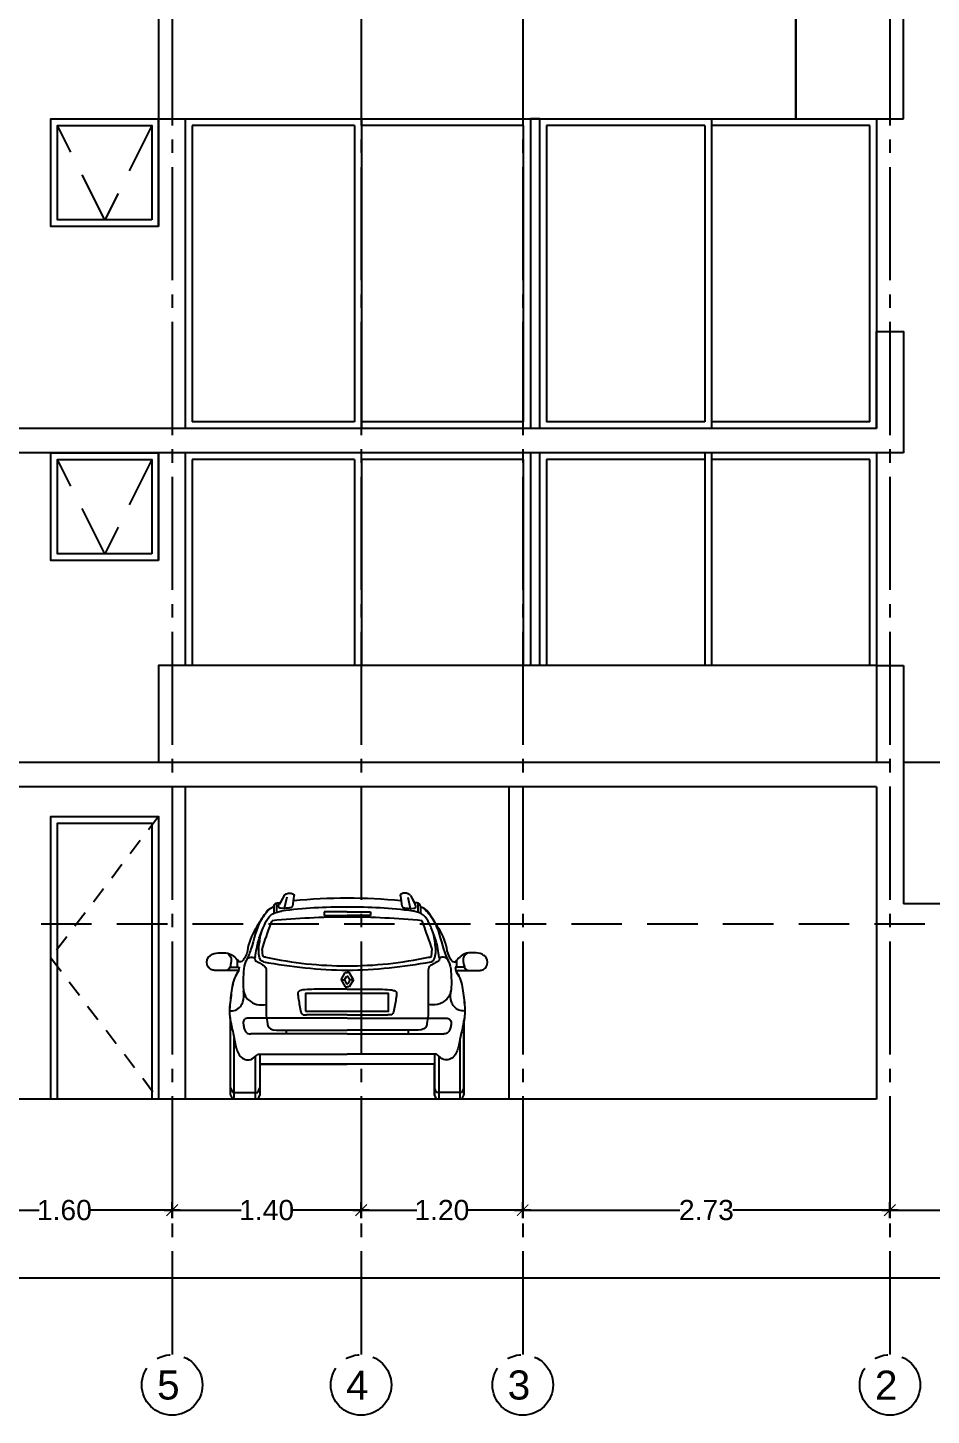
# Model space of a CAD drawing. Header units: millimetres. Extents: x 1217 to 2428, y 234 to 644.
# Drawn here: x 2012.74 to 2019.45, y 372.52 to 382.83 of the extents above; entities that cross this region are included whole.
import ezdxf

# ---------------------------------------------------------------- set-up
doc = ezdxf.new("R2010")
doc.units = ezdxf.units.MM
doc.linetypes.add('ACAD_ISO04W100', pattern=[30, 24, -3, 0, -3])
doc.linetypes.add('HIDDEN2', pattern=[0.1875, 0.125, -0.0625])
doc.layers.get('0').update_dxf_attribs({"lineweight": 5})
for name, color, linetype in [('0.1', 251, 'Continuous'), ('0.2', 2, 'Continuous'), ('0.3', 6, 'Continuous'), ('CORTES', 30, 'Continuous'), ('EJES', 8, 'Continuous')]:
    doc.layers.add(name, color=color, linetype=linetype)
doc.styles.add('INTERARQ', font='arial.ttf')
doc.styles.get("Standard").update_dxf_attribs({"font": 'arial.ttf'})
doc.dimstyles.new('ESCALA_1-50', dxfattribs={"dimtxt": 0.15, "dimasz": 0.06, "dimexe": 0.18, "dimexo": 0.0625, "dimgap": 0, "dimtad": 0, "dimtih": 1, "dimtoh": 1, "dimzin": 0, "dimdsep": 46, "dimtxsty": 'INTERARQ', "dimblk": 'DIMTICK', "dimcen": 0, "dimse1": 1, "dimse2": 1, "dimclrd": 256, "dimclre": 1, "dimclrt": 2, "dimadec": 0, "dimazin": 0, "dimtfac": 4.5, "dimtofl": 0, "dimtmove": 2, "dimatfit": 3, "dimldrblk": 'DIMTICK', "dimfxl": 1, "dimtolj": 1, "dimtzin": 0, "dimarcsym": 0})

# ---------------------------------------------------------------- blocks, each defined once
blk = doc.blocks.new('aut7')
at = {"layer": '0.1'}
for p, q in [((383849.448, 7753100.131, 0), (383849.412, 7753100.064, 0)), ((383849.448, 7753100.131, 0), (383849.419, 7753100.076, 0)), ((383849.468, 7753100.117, 0), (383849.45, 7753100.035, 0)), ((383849.522, 7753100.126, 0), (383849.511, 7753100.05, 0)), ((383849.522, 7753100.126, 0), (383849.517, 7753100.09, 0)), ((383850.313, 7753100.126, 0), (383850.323, 7753100.05, 0)), ((383850.313, 7753100.126, 0), (383850.318, 7753100.09, 0)), ((383850.367, 7753100.117, 0), (383850.384, 7753100.035, 0)), ((383850.386, 7753100.131, 0), (383850.422, 7753100.064, 0)), ((383850.386, 7753100.131, 0), (383850.416, 7753100.076, 0)), ((383849.373, 7753100.053, 0), (383849.373, 7753099.998, 0)), ((383849.393, 7753100.074, 0), (383849.393, 7753100.006, 0)), ((383849.917, 7753100.008, 0), (383849.745, 7753100.008, 0)), ((383849.745, 7753100.008, 0), (383849.745, 7753099.982, 0)), ((383849.745, 7753099.982, 0), (383849.917, 7753099.982, 0)), ((383849.917, 7753100.008, 0), (383850.089, 7753100.008, 0)), ((383850.089, 7753099.982, 0), (383849.917, 7753099.982, 0)), ((383850.089, 7753100.008, 0), (383850.089, 7753099.982, 0)), ((383850.441, 7753100.074, 0), (383850.441, 7753100.006, 0)), ((383850.461, 7753100.053, 0), (383850.461, 7753099.998, 0)), ((383849.11, 7753099.573, 0), (383848.933, 7753099.573, 0)), ((383849.11, 7753099.573, 0), (383848.933, 7753099.573, 0)), ((383849.047, 7753099.599, 0), (383849.116, 7753099.599, 0)), ((383849.103, 7753099.599, 0), (383849.102, 7753099.651, 0)), ((383849.116, 7753099.599, 0), (383849.11, 7753099.573, 0)), ((383849.316, 7753099.566, 0), (383849.316, 7753099.24, 0)), ((383850.518, 7753099.566, 0), (383850.518, 7753099.24, 0)), ((383850.718, 7753099.599, 0), (383850.724, 7753099.573, 0)), ((383850.788, 7753099.599, 0), (383850.718, 7753099.599, 0)), ((383850.724, 7753099.573, 0), (383850.902, 7753099.573, 0)), ((383850.724, 7753099.573, 0), (383850.902, 7753099.573, 0)), ((383850.731, 7753099.599, 0), (383850.732, 7753099.651, 0)), ((383849.872, 7753099.504, 0), (383849.901, 7753099.558, 0)), ((383849.872, 7753099.504, 0), (383849.901, 7753099.452, 0)), ((383849.872, 7753099.504, 0), (383849.898, 7753099.504, 0)), ((383849.898, 7753099.504, 0), (383849.911, 7753099.53, 0)), ((383849.898, 7753099.504, 0), (383849.912, 7753099.475, 0)), ((383849.901, 7753099.558, 0), (383849.917, 7753099.558, 0)), ((383849.911, 7753099.53, 0), (383849.917, 7753099.53, 0)), ((383849.912, 7753099.475, 0), (383849.917, 7753099.475, 0)), ((383849.933, 7753099.558, 0), (383849.917, 7753099.558, 0)), ((383849.924, 7753099.53, 0), (383849.917, 7753099.53, 0)), ((383849.922, 7753099.475, 0), (383849.917, 7753099.475, 0)), ((383849.936, 7753099.504, 0), (383849.922, 7753099.475, 0)), ((383849.936, 7753099.504, 0), (383849.924, 7753099.53, 0)), ((383849.963, 7753099.504, 0), (383849.933, 7753099.558, 0)), ((383849.963, 7753099.504, 0), (383849.933, 7753099.452, 0)), ((383849.963, 7753099.504, 0), (383849.936, 7753099.504, 0)), ((383849.917, 7753099.434, 0), (383849.672, 7753099.434, 0)), ((383849.901, 7753099.452, 0), (383849.917, 7753099.452, 0)), ((383849.933, 7753099.452, 0), (383849.917, 7753099.452, 0)), ((383849.917, 7753099.434, 0), (383850.162, 7753099.434, 0)), ((383849.05, 7753098.652, 0), (383849.05, 7753099.201, 0)), ((383849.917, 7753099.219, 0), (383849.174, 7753099.219, 0)), ((383849.917, 7753099.245, 0), (383849.616, 7753099.245, 0)), ((383849.917, 7753099.245, 0), (383850.218, 7753099.245, 0)), ((383849.917, 7753099.219, 0), (383850.66, 7753099.219, 0)), ((383850.784, 7753098.652, 0), (383850.784, 7753099.201, 0)), ((383849.078, 7753098.618, 0), (383849.078, 7753099.068, 0)), ((383849.917, 7753099.103, 0), (383849.201, 7753099.103, 0)), ((383849.417, 7753099.13, 0), (383849.917, 7753099.13, 0)), ((383849.464, 7753099.129, 0), (383849.464, 7753099.103, 0)), ((383850.418, 7753099.13, 0), (383849.917, 7753099.13, 0)), ((383849.917, 7753099.103, 0), (383850.634, 7753099.103, 0)), ((383850.37, 7753099.129, 0), (383850.37, 7753099.103, 0)), ((383850.756, 7753098.618, 0), (383850.756, 7753099.068, 0)), ((383849.254, 7753098.951, 0), (383849.917, 7753098.951, 0)), ((383849.268, 7753098.951, 0), (383849.268, 7753098.652, 0)), ((383850.58, 7753098.951, 0), (383849.917, 7753098.951, 0)), ((383850.566, 7753098.951, 0), (383850.566, 7753098.652, 0)), ((383849.236, 7753098.618, 0), (383849.236, 7753098.936, 0)), ((383849.268, 7753098.877, 0), (383849.917, 7753098.877, 0)), ((383850.566, 7753098.877, 0), (383849.917, 7753098.877, 0)), ((383850.599, 7753098.618, 0), (383850.599, 7753098.936, 0)), ((383849.05, 7753098.702, 0), (383849.067, 7753098.668, 0)), ((383849.067, 7753098.668, 0), (383849.253, 7753098.668, 0)), ((383849.253, 7753098.668, 0), (383849.268, 7753098.702, 0)), ((383850.581, 7753098.668, 0), (383850.566, 7753098.702, 0)), ((383850.767, 7753098.668, 0), (383850.581, 7753098.668, 0)), ((383850.784, 7753098.702, 0), (383850.767, 7753098.668, 0))]:
    blk.add_line(p, q, dxfattribs=at)
at = {"layer": '0.1', "elevation": 0}
blk.add_lwpolyline([(383850.318, 7753100.09, 0.025593), (383849.917, 7753100.11, 0.025593), (383849.517, 7753100.09)], format="xyb", dxfattribs=at)
blk.add_lwpolyline([(383849.608, 7753099.272), (383850.223, 7753099.272), (383850.223, 7753099.403), (383849.608, 7753099.403)], close=True, dxfattribs=at)
blk.add_lwpolyline([(383850.784, 7753099.201), (383850.784, 7753098.652), (383850.767, 7753098.618), (383850.581, 7753098.618), (383850.566, 7753098.652), (383850.566, 7753098.877), (383849.917, 7753098.877), (383849.268, 7753098.877), (383849.268, 7753098.652), (383849.253, 7753098.618), (383849.067, 7753098.618), (383849.05, 7753098.652), (383849.05, 7753099.201)], dxfattribs=at)
at = {"layer": '0.1'}
for centre, radius, start, end in [((383849.913, 7753096.19, 0), 3.92, 89.9315, 95.793), ((383849.922, 7753096.19, 0), 3.92, 84.207, 90.0685), ((383849.906, 7753096.217, 0), 3.828, 89.8385, 97.1418), ((383849.928, 7753096.217, 0), 3.828, 82.8582, 90.1615), ((383849.913, 7753094.328, 0), 5.642, 89.9622, 95.6249), ((383849.921, 7753094.328, 0), 5.642, 84.3751, 90.0378), ((383849.917, 7753102.485, 0), 2.877, 257.8843, 270), ((383849.917, 7753102.485, 0), 2.877, 270, 282.1157), ((383849.997, 7753103.478, 0), 3.904, 259.6344, 268.8274), ((383849.837, 7753103.478, 0), 3.904, 271.1726, 280.3656)]:
    blk.add_arc(centre, radius, start, end, dxfattribs=at)
for points in [[(383849.448, 7753100.131, 0), (383849.457, 7753100.139, 0), (383849.467, 7753100.144, 0), (383849.512, 7753100.144, 0), (383849.522, 7753100.137, 0), (383849.522, 7753100.126, 0)], [(383849.448, 7753100.131, 0), (383849.457, 7753100.139, 0), (383849.467, 7753100.144, 0), (383849.512, 7753100.144, 0), (383849.522, 7753100.137, 0), (383849.522, 7753100.126, 0)], [(383850.386, 7753100.131, 0), (383850.377, 7753100.139, 0), (383850.367, 7753100.144, 0), (383850.322, 7753100.144, 0), (383850.312, 7753100.137, 0), (383850.313, 7753100.126, 0)], [(383850.386, 7753100.131, 0), (383850.377, 7753100.139, 0), (383850.367, 7753100.144, 0), (383850.322, 7753100.144, 0), (383850.312, 7753100.137, 0), (383850.313, 7753100.126, 0)], [(383849.347, 7753100.036, 0), (383849.278, 7753099.95, 0), (383849.202, 7753099.731, 0), (383849.17, 7753099.652, 0), (383849.157, 7753099.623, 0), (383849.146, 7753099.546, 0), (383849.145, 7753099.448, 0), (383849.156, 7753099.392, 0), (383849.187, 7753099.353, 0), (383849.246, 7753099.321, 0), (383849.321, 7753099.32, 0)], [(383849.261, 7753099.923, 0), (383849.308, 7753099.995, 0), (383849.35, 7753100.037, 0), (383849.368, 7753100.046, 0), (383849.382, 7753100.068, 0), (383849.419, 7753100.076, 0)], [(383849.261, 7753099.923, 0), (383849.308, 7753099.995, 0), (383849.35, 7753100.037, 0), (383849.368, 7753100.046, 0), (383849.382, 7753100.068, 0), (383849.419, 7753100.076, 0)], [(383849.511, 7753100.05, 0), (383849.503, 7753100.042, 0), (383849.479, 7753100.037, 0), (383849.422, 7753100.036, 0), (383849.411, 7753100.04, 0), (383849.408, 7753100.053, 0), (383849.412, 7753100.064, 0)], [(383850.323, 7753100.05, 0), (383850.331, 7753100.042, 0), (383850.355, 7753100.037, 0), (383850.413, 7753100.036, 0), (383850.423, 7753100.04, 0), (383850.426, 7753100.053, 0), (383850.422, 7753100.064, 0)], [(383850.574, 7753099.923, 0), (383850.527, 7753099.995, 0), (383850.484, 7753100.037, 0), (383850.466, 7753100.046, 0), (383850.453, 7753100.068, 0), (383850.416, 7753100.076, 0)], [(383850.574, 7753099.923, 0), (383850.527, 7753099.995, 0), (383850.484, 7753100.037, 0), (383850.466, 7753100.046, 0), (383850.453, 7753100.068, 0), (383850.416, 7753100.076, 0)], [(383850.488, 7753100.036, 0), (383850.556, 7753099.95, 0), (383850.633, 7753099.731, 0), (383850.664, 7753099.652, 0), (383850.677, 7753099.623, 0), (383850.689, 7753099.546, 0), (383850.69, 7753099.448, 0), (383850.678, 7753099.392, 0), (383850.648, 7753099.353, 0), (383850.588, 7753099.321, 0), (383850.514, 7753099.32, 0)], [(383849.261, 7753099.923, 0), (383849.185, 7753099.763, 0), (383849.163, 7753099.68, 0), (383849.148, 7753099.656, 0), (383849.134, 7753099.64, 0), (383849.114, 7753099.638, 0)], [(383849.261, 7753099.923, 0), (383849.185, 7753099.763, 0), (383849.163, 7753099.68, 0), (383849.148, 7753099.656, 0), (383849.134, 7753099.64, 0), (383849.114, 7753099.638, 0)], [(383849.313, 7753099.672, 0), (383849.295, 7753099.676, 0), (383849.289, 7753099.705, 0), (383849.287, 7753099.726, 0), (383849.293, 7753099.755, 0), (383849.36, 7753099.943, 0)], [(383850.521, 7753099.672, 0), (383850.539, 7753099.676, 0), (383850.545, 7753099.705, 0), (383850.548, 7753099.726, 0), (383850.541, 7753099.755, 0), (383850.474, 7753099.943, 0)], [(383850.574, 7753099.923, 0), (383850.649, 7753099.763, 0), (383850.671, 7753099.68, 0), (383850.686, 7753099.656, 0), (383850.701, 7753099.64, 0), (383850.721, 7753099.638, 0)], [(383850.574, 7753099.923, 0), (383850.649, 7753099.763, 0), (383850.671, 7753099.68, 0), (383850.686, 7753099.656, 0), (383850.701, 7753099.64, 0), (383850.721, 7753099.638, 0)], [(383849.233, 7753099.67, 0), (383849.245, 7753099.737, 0), (383849.258, 7753099.792, 0), (383849.287, 7753099.873, 0)], [(383850.601, 7753099.67, 0), (383850.59, 7753099.737, 0), (383850.577, 7753099.792, 0), (383850.548, 7753099.873, 0)], [(383848.933, 7753099.573, 0), (383848.906, 7753099.582, 0), (383848.885, 7753099.6, 0), (383848.884, 7753099.669, 0), (383848.902, 7753099.686, 0), (383848.93, 7753099.699, 0), (383848.988, 7753099.705, 0), (383849.044, 7753099.698, 0), (383849.082, 7753099.673, 0), (383849.114, 7753099.638, 0)], [(383848.933, 7753099.573, 0), (383848.906, 7753099.582, 0), (383848.885, 7753099.6, 0), (383848.884, 7753099.669, 0), (383848.902, 7753099.686, 0), (383848.93, 7753099.699, 0), (383848.988, 7753099.705, 0), (383849.044, 7753099.698, 0), (383849.082, 7753099.673, 0), (383849.114, 7753099.638, 0)], [(383849.028, 7753099.703, 0), (383849.055, 7753099.665, 0), (383849.051, 7753099.615, 0), (383849.042, 7753099.589, 0), (383849.022, 7753099.573, 0)], [(383849.164, 7753099.642, 0), (383849.185, 7753099.667, 0), (383849.22, 7753099.671, 0), (383849.233, 7753099.67, 0)], [(383849.233, 7753099.67, 0), (383849.233, 7753099.651, 0), (383849.256, 7753099.635, 0), (383849.289, 7753099.616, 0), (383849.306, 7753099.603, 0), (383849.315, 7753099.585, 0), (383849.316, 7753099.566, 0)], [(383850.601, 7753099.67, 0), (383850.601, 7753099.651, 0), (383850.579, 7753099.635, 0), (383850.546, 7753099.616, 0), (383850.528, 7753099.603, 0), (383850.52, 7753099.585, 0), (383850.518, 7753099.566, 0)], [(383850.67, 7753099.642, 0), (383850.65, 7753099.667, 0), (383850.614, 7753099.671, 0), (383850.601, 7753099.67, 0)], [(383850.902, 7753099.573, 0), (383850.928, 7753099.582, 0), (383850.949, 7753099.6, 0), (383850.95, 7753099.669, 0), (383850.932, 7753099.686, 0), (383850.904, 7753099.699, 0), (383850.846, 7753099.705, 0), (383850.79, 7753099.698, 0), (383850.753, 7753099.673, 0), (383850.721, 7753099.638, 0)], [(383850.902, 7753099.573, 0), (383850.928, 7753099.582, 0), (383850.949, 7753099.6, 0), (383850.95, 7753099.669, 0), (383850.932, 7753099.686, 0), (383850.904, 7753099.699, 0), (383850.846, 7753099.705, 0), (383850.79, 7753099.698, 0), (383850.753, 7753099.673, 0), (383850.721, 7753099.638, 0)], [(383850.807, 7753099.703, 0), (383850.779, 7753099.665, 0), (383850.784, 7753099.615, 0), (383850.792, 7753099.589, 0), (383850.813, 7753099.573, 0)], [(383849.114, 7753099.573, 0), (383849.081, 7753099.516, 0), (383849.054, 7753099.389, 0), (383849.044, 7753099.248, 0), (383849.064, 7753099.135, 0), (383849.086, 7753099.031, 0), (383849.116, 7753098.947, 0), (383849.15, 7753098.917, 0), (383849.19, 7753098.91, 0), (383849.231, 7753098.932, 0), (383849.254, 7753098.951, 0)], [(383850.721, 7753099.573, 0), (383850.753, 7753099.516, 0), (383850.78, 7753099.389, 0), (383850.79, 7753099.248, 0), (383850.77, 7753099.135, 0), (383850.748, 7753099.031, 0), (383850.718, 7753098.947, 0), (383850.684, 7753098.917, 0), (383850.644, 7753098.91, 0), (383850.604, 7753098.932, 0), (383850.58, 7753098.951, 0)], [(383849.043, 7753099.272, 0), (383849.089, 7753099.28, 0), (383849.124, 7753099.307, 0), (383849.143, 7753099.34, 0), (383849.148, 7753099.42, 0)], [(383849.672, 7753099.434, 0), (383849.602, 7753099.431, 0), (383849.572, 7753099.426, 0), (383849.555, 7753099.416, 0), (383849.552, 7753099.385, 0), (383849.568, 7753099.289, 0), (383849.584, 7753099.248, 0), (383849.616, 7753099.245, 0)], [(383850.162, 7753099.434, 0), (383850.233, 7753099.431, 0), (383850.262, 7753099.426, 0), (383850.28, 7753099.416, 0), (383850.283, 7753099.385, 0), (383850.266, 7753099.289, 0), (383850.25, 7753099.248, 0), (383850.218, 7753099.245, 0)], [(383850.791, 7753099.272, 0), (383850.746, 7753099.28, 0), (383850.711, 7753099.307, 0), (383850.691, 7753099.34, 0), (383850.686, 7753099.42, 0)], [(383849.316, 7753099.24, 0), (383849.325, 7753099.178, 0), (383849.334, 7753099.152, 0), (383849.417, 7753099.13, 0)], [(383850.518, 7753099.24, 0), (383850.509, 7753099.178, 0), (383850.5, 7753099.152, 0), (383850.418, 7753099.13, 0)]]:
    blk.add_spline(points, degree=3, dxfattribs=at)
for points, knots in [([(383849.295, 7753099.638, 0), (383849.28, 7753099.64, 0), (383849.262, 7753099.671, 0), (383849.258, 7753099.724, 0), (383849.265, 7753099.777, 0), (383849.275, 7753099.847, 0), (383849.302, 7753099.916, 0), (383849.343, 7753099.99, 0), (383849.397, 7753100.008, 0), (383849.425, 7753100.014, 0), (383849.431, 7753100.015, 0)], [0, 0, 0, 0, 0.042606, 0.0923859, 0.1523141, 0.2073811, 0.3022424, 0.3770388, 0.4476693, 0.463704, 0.463704, 0.463704, 0.463704]), ([(383850.54, 7753099.638, 0), (383850.555, 7753099.64, 0), (383850.572, 7753099.671, 0), (383850.577, 7753099.724, 0), (383850.57, 7753099.777, 0), (383850.559, 7753099.847, 0), (383850.532, 7753099.916, 0), (383850.491, 7753099.99, 0), (383850.438, 7753100.008, 0), (383850.409, 7753100.014, 0), (383850.404, 7753100.015, 0)], [0, 0, 0, 0, 0.042606, 0.0923859, 0.1523141, 0.2073811, 0.3022424, 0.3770388, 0.4476693, 0.463704, 0.463704, 0.463704, 0.463704]), ([(383849.11, 7753099.573, 0), (383849.1, 7753099.555, 0), (383849.067, 7753099.498, 0), (383849.055, 7753099.385, 0), (383849.039, 7753099.279, 0), (383849.047, 7753099.217, 0), (383849.05, 7753099.201, 0)], [0, 0, 0, 0, 0.0640653, 0.1944288, 0.3357799, 0.3826424, 0.3826424, 0.3826424, 0.3826424]), ([(383850.724, 7753099.573, 0), (383850.735, 7753099.555, 0), (383850.767, 7753099.498, 0), (383850.78, 7753099.385, 0), (383850.796, 7753099.279, 0), (383850.787, 7753099.217, 0), (383850.784, 7753099.201, 0)], [0, 0, 0, 0, 0.0640653, 0.1944288, 0.3357799, 0.3826424, 0.3826424, 0.3826424, 0.3826424]), ([(383849.174, 7753099.219, 0), (383849.169, 7753099.219, 0), (383849.159, 7753099.215, 0), (383849.145, 7753099.2, 0), (383849.145, 7753099.172, 0), (383849.151, 7753099.145, 0), (383849.161, 7753099.12, 0), (383849.179, 7753099.105, 0), (383849.194, 7753099.103, 0), (383849.201, 7753099.103, 0)], [0.0148251, 0.0148251, 0.0148251, 0.0148251, 0.0299472, 0.0453318, 0.0747039, 0.1069598, 0.1304417, 0.1528701, 0.1738631, 0.1738631, 0.1738631, 0.1738631]), ([(383850.66, 7753099.219, 0), (383850.665, 7753099.219, 0), (383850.675, 7753099.215, 0), (383850.689, 7753099.2, 0), (383850.689, 7753099.172, 0), (383850.684, 7753099.145, 0), (383850.673, 7753099.12, 0), (383850.655, 7753099.105, 0), (383850.641, 7753099.103, 0), (383850.634, 7753099.103, 0)], [0.0148251, 0.0148251, 0.0148251, 0.0148251, 0.0299472, 0.0453318, 0.0747039, 0.1069598, 0.1304417, 0.1528701, 0.1738631, 0.1738631, 0.1738631, 0.1738631])]:
    blk.add_open_spline(points, degree=3, knots=knots, dxfattribs=at)
blk = doc.blocks.new('DIMTICK')
at = {"color": 1}
for p, q in [((-1, 0), (1, 0)), ((0, 1), (0, -1))]:
    blk.add_line(p, q, dxfattribs=at)
at = {"color": 3, "const_width": 0.141}
blk.add_lwpolyline([(0.71, 0.71), (-0.71, -0.71)], dxfattribs=at)
blk = doc.blocks.new('*D1668')
at = {"layer": '0.1', "lineweight": -2, "ltscale": 3, "transparency": 16777216}
for p, q in [((2012.271, 374.047), (2012.823, 374.047)), ((2013.75, 374.047), (2013.198, 374.047))]:
    blk.add_line(p, q, dxfattribs=at)
at = {"layer": 'DEFPOINTS', "color": 0, "ltscale": 3, "transparency": 16777216}
for p in [(2012.211, 374.536, 0), (2013.81, 374.623, 0), (2013.81, 374.047)]:
    blk.add_point(p, dxfattribs=at)
at = {"layer": '0.1', "lineweight": -2, "ltscale": 3, "transparency": 16777216, "xscale": 0.06, "yscale": 0.06, "zscale": 0.06, "rotation": 180}
blk.add_blockref('DIMTICK', (2012.211, 374.047), dxfattribs=at)
at = {"layer": '0.1', "lineweight": -2, "ltscale": 3, "transparency": 16777216, "xscale": 0.06, "yscale": 0.06, "zscale": 0.06}
blk.add_blockref('DIMTICK', (2013.81, 374.047), dxfattribs=at)
at = {"layer": '0.1', "color": 2, "ltscale": 3, "transparency": 16777216, "insert": (2013.01, 374.047), "char_height": 0.15, "attachment_point": 5, "style": 'INTERARQ'}
blk.add_mtext('\\A1;1.60', dxfattribs=at)
blk = doc.blocks.new('*D1669')
at = {"layer": '0.1', "lineweight": -2, "ltscale": 3, "transparency": 16777216}
for p, q in [((2013.87, 374.047), (2014.324, 374.047)), ((2015.153, 374.047), (2014.699, 374.047))]:
    blk.add_line(p, q, dxfattribs=at)
at = {"layer": 'DEFPOINTS', "color": 0, "ltscale": 3, "transparency": 16777216}
for p in [(2013.81, 374.728, 0), (2015.213, 374.711, 0), (2015.213, 374.047)]:
    blk.add_point(p, dxfattribs=at)
at = {"layer": '0.1', "lineweight": -2, "ltscale": 3, "transparency": 16777216, "xscale": 0.06, "yscale": 0.06, "zscale": 0.06, "rotation": 180}
blk.add_blockref('DIMTICK', (2013.81, 374.047), dxfattribs=at)
at = {"layer": '0.1', "lineweight": -2, "ltscale": 3, "transparency": 16777216, "xscale": 0.06, "yscale": 0.06, "zscale": 0.06}
blk.add_blockref('DIMTICK', (2015.213, 374.047), dxfattribs=at)
at = {"layer": '0.1', "color": 2, "ltscale": 3, "transparency": 16777216, "insert": (2014.512, 374.047), "char_height": 0.15, "attachment_point": 5, "style": 'INTERARQ'}
blk.add_mtext('\\A1;1.40', dxfattribs=at)
blk = doc.blocks.new('*D1670')
at = {"layer": '0.1', "lineweight": -2, "ltscale": 3, "transparency": 16777216}
for p, q in [((2015.273, 374.047), (2015.626, 374.047)), ((2016.353, 374.047), (2016.001, 374.047))]:
    blk.add_line(p, q, dxfattribs=at)
at = {"layer": 'DEFPOINTS', "color": 0, "ltscale": 3, "transparency": 16777216}
for p in [(2015.213, 374.711, 0), (2016.413, 374.668, 0), (2016.413, 374.047)]:
    blk.add_point(p, dxfattribs=at)
at = {"layer": '0.1', "lineweight": -2, "ltscale": 3, "transparency": 16777216, "xscale": 0.06, "yscale": 0.06, "zscale": 0.06, "rotation": 180}
blk.add_blockref('DIMTICK', (2015.213, 374.047), dxfattribs=at)
at = {"layer": '0.1', "lineweight": -2, "ltscale": 3, "transparency": 16777216, "xscale": 0.06, "yscale": 0.06, "zscale": 0.06}
blk.add_blockref('DIMTICK', (2016.413, 374.047), dxfattribs=at)
at = {"layer": '0.1', "color": 2, "ltscale": 3, "transparency": 16777216, "insert": (2015.813, 374.047), "char_height": 0.15, "attachment_point": 5, "style": 'INTERARQ'}
blk.add_mtext('\\A1;1.20', dxfattribs=at)
blk = doc.blocks.new('*D1671')
at = {"layer": '0.1', "lineweight": -2, "ltscale": 3, "transparency": 16777216}
for p, q in [((2016.473, 374.047), (2017.581, 374.047)), ((2019.08, 374.047), (2017.973, 374.047))]:
    blk.add_line(p, q, dxfattribs=at)
at = {"layer": 'DEFPOINTS', "color": 0, "ltscale": 3, "transparency": 16777216}
for p in [(2016.413, 374.668, 0), (2019.14, 374.644, 0), (2019.14, 374.047)]:
    blk.add_point(p, dxfattribs=at)
at = {"layer": '0.1', "lineweight": -2, "ltscale": 3, "transparency": 16777216, "xscale": 0.06, "yscale": 0.06, "zscale": 0.06, "rotation": 180}
blk.add_blockref('DIMTICK', (2016.413, 374.047), dxfattribs=at)
at = {"layer": '0.1', "lineweight": -2, "ltscale": 3, "transparency": 16777216, "xscale": 0.06, "yscale": 0.06, "zscale": 0.06}
blk.add_blockref('DIMTICK', (2019.14, 374.047), dxfattribs=at)
at = {"layer": '0.1', "color": 2, "ltscale": 3, "transparency": 16777216, "insert": (2017.777, 374.047), "char_height": 0.15, "attachment_point": 5, "style": 'INTERARQ'}
blk.add_mtext('\\A1;2.73', dxfattribs=at)
blk = doc.blocks.new('*D1672')
at = {"layer": '0.1', "lineweight": -2, "ltscale": 3, "transparency": 16777216}
for p, q in [((2019.2, 374.047), (2020.163, 374.047)), ((2021.49, 374.047), (2020.527, 374.047))]:
    blk.add_line(p, q, dxfattribs=at)
at = {"layer": 'DEFPOINTS', "color": 0, "ltscale": 3, "transparency": 16777216}
for p in [(2021.55, 375.356, 0), (2019.14, 374.644, 0), (2021.55, 374.047)]:
    blk.add_point(p, dxfattribs=at)
at = {"layer": '0.1', "lineweight": -2, "ltscale": 3, "transparency": 16777216, "xscale": 0.06, "yscale": 0.06, "zscale": 0.06, "rotation": 180}
blk.add_blockref('DIMTICK', (2019.14, 374.047), dxfattribs=at)
at = {"layer": '0.1', "lineweight": -2, "ltscale": 3, "transparency": 16777216, "xscale": 0.06, "yscale": 0.06, "zscale": 0.06}
blk.add_blockref('DIMTICK', (2021.55, 374.047), dxfattribs=at)
at = {"layer": '0.1', "color": 2, "ltscale": 3, "transparency": 16777216, "insert": (2020.345, 374.047), "char_height": 0.15, "attachment_point": 5, "style": 'INTERARQ'}
blk.add_mtext('\\A1;2.41', dxfattribs=at)
blk = doc.blocks.new('*D1592')
at = {"layer": '0.1', "lineweight": -2, "ltscale": 3, "transparency": 16777216}
for p, q in [((1983.394, 373.542), (2002.24, 373.542)), ((2021.59, 373.542), (2002.744, 373.542))]:
    blk.add_line(p, q, dxfattribs=at)
at = {"layer": 'DEFPOINTS', "color": 0, "ltscale": 3, "transparency": 16777216}
for p in [(2021.65, 376.287, 0), (1983.334, 376.171, 0), (1983.334, 373.542)]:
    blk.add_point(p, dxfattribs=at)
at = {"layer": '0.1', "lineweight": -2, "ltscale": 3, "transparency": 16777216, "xscale": 0.06, "yscale": 0.06, "zscale": 0.06, "rotation": 180}
blk.add_blockref('DIMTICK', (1983.334, 373.542), dxfattribs=at)
at = {"layer": '0.1', "lineweight": -2, "ltscale": 3, "transparency": 16777216, "xscale": 0.06, "yscale": 0.06, "zscale": 0.06}
blk.add_blockref('DIMTICK', (2021.65, 373.542), dxfattribs=at)
at = {"layer": '0.1', "color": 2, "ltscale": 3, "transparency": 16777216, "insert": (2002.492, 373.542), "char_height": 0.15, "attachment_point": 5, "style": 'INTERARQ'}
blk.add_mtext('\\A1;38.32', dxfattribs=at)

msp = doc.modelspace()

# ---------------------------------------------------------------- linework, layer by layer
at = {"layer": '0.1', "ltscale": 3}
for p, q in [((2015.16511, 382.10099, 0), (2013.96011, 382.10099, 0)), ((2013.96011, 382.10099, 0), (2013.96011, 379.90099, 0)), ((2016.42011, 382.10099, 0), (2015.21511, 382.10099, 0)), ((2016.42011, 379.90099, 0), (2016.42011, 382.10099, 0)), ((2017.76507, 382.10099, 0), (2016.59011, 382.10099, 0)), ((2016.59011, 382.10099, 0), (2016.59011, 379.90099, 0)), ((2018.99003, 382.10099, 0), (2017.81507, 382.10099, 0)), ((2018.99003, 379.90099, 0), (2018.99003, 382.10099, 0)), ((2015.16511, 379.90099, 0), (2013.96011, 379.90099, 0)), ((2016.42011, 379.90099, 0), (2015.21511, 379.90099, 0)), ((2017.76507, 379.90099, 0), (2016.59011, 379.90099, 0)), ((2018.99003, 379.90099, 0), (2017.81507, 379.90099, 0)), ((2015.16511, 379.62099, 0), (2013.96011, 379.62099, 0)), ((2016.42011, 379.62099, 0), (2015.21511, 379.62099, 0)), ((2017.76507, 379.62099, 0), (2016.59011, 379.62099, 0)), ((2018.99003, 379.62099, 0), (2017.81507, 379.62099, 0))]:
    msp.add_line(p, q, dxfattribs=at)
at = {"layer": '0.1', "linetype": 'HIDDEN2', "ltscale": 3, "elevation": 0}
for points in [[(2013.66011, 382.10099), (2013.31018, 381.40099), (2012.96026, 382.10099)], [(2013.66011, 379.62099), (2013.31018, 378.92099), (2012.96026, 379.62099)], [(2023.63584, 377.37099), (2013.71011, 377.37099)]]:
    msp.add_lwpolyline(points, dxfattribs=at)
at = {"layer": '0.1', "ltscale": 3, "elevation": 0}
for points in [[(2015.16511, 382.10099), (2015.16511, 379.90099)], [(2015.21511, 382.15099), (2015.21511, 379.85099)], [(2017.76507, 382.10099), (2017.76507, 379.90099)], [(2017.81507, 382.15099), (2017.81507, 379.85099)], [(2013.96011, 379.62099), (2013.96011, 378.09099)], [(2015.16511, 379.62099), (2015.16511, 378.09099)], [(2015.21511, 379.62099), (2015.21511, 378.09099)], [(2016.42011, 378.09099), (2016.42011, 379.62099)], [(2016.59011, 379.62099), (2016.59011, 378.09099)], [(2017.76507, 379.67099), (2017.76507, 378.09099)], [(2017.81507, 379.67099), (2017.81507, 378.09099)], [(2018.99003, 378.09099), (2018.99003, 379.62099)], [(2020.24008, 377.37099), (2019.24003, 377.37099)]]:
    msp.add_lwpolyline(points, dxfattribs=at)
at = {"layer": '0.1', "linetype": 'HIDDEN2', "elevation": 0}
msp.add_lwpolyline([(2013.7101, 376.97099), (2012.91024, 375.92099), (2013.7101, 374.87099)], dxfattribs=at)
at = {"layer": '0.2', "ltscale": 3, "elevation": 0}
for points in [[(2019.24003, 382.15099), (2019.24003, 383.05099), (2018.44007, 383.05099), (2018.44007, 382.15099), (2019.24003, 382.15099)], [(2013.71011, 381.35099), (2012.91026, 381.35099), (2012.91026, 382.15099), (2013.71011, 382.15099), (2013.71011, 381.35099)], [(2013.71011, 381.35099), (2013.71011, 382.15099)], [(2013.91011, 379.85099), (2013.91011, 382.15099), (2019.04003, 382.15099), (2019.04003, 379.85099)], [(2016.54011, 379.85099), (2016.54011, 382.15099), (2016.47011, 382.15099), (2016.47011, 379.85099)], [(2013.71011, 378.87099), (2012.91026, 378.87099), (2012.91026, 379.67099), (2013.71011, 379.67099), (2013.71011, 378.87099)], [(2013.71011, 378.87099), (2013.71011, 379.67099)], [(2013.91011, 378.09099), (2013.91011, 379.67099)], [(2016.47011, 379.67099), (2016.47011, 378.09099)], [(2016.54011, 378.09099), (2016.54011, 379.67099)], [(2019.04003, 379.67099), (2019.04003, 378.09099)], [(2013.91009, 374.87099), (2013.91009, 377.19099)], [(2016.3134, 374.87099), (2016.3134, 377.19099)], [(2012.91024, 374.87099), (2012.91024, 376.97099), (2013.7101, 376.97099), (2013.7101, 374.87099)], [(2012.96024, 374.87099), (2012.96024, 376.92099), (2013.6601, 376.92099), (2013.6601, 374.87099)]]:
    msp.add_lwpolyline(points, dxfattribs=at)
for points in [[(2013.66011, 381.40099), (2012.96026, 381.40099), (2012.96026, 382.10099), (2013.66011, 382.10099)], [(2013.66011, 378.92099), (2012.96026, 378.92099), (2012.96026, 379.62099), (2013.66011, 379.62099)]]:
    msp.add_lwpolyline(points, close=True, dxfattribs=at)
at = {"layer": '0.2', "linetype": 'HIDDEN2', "ltscale": 3, "elevation": 0}
msp.add_lwpolyline([(2021.64986, 376.17099), (1983.53391, 376.17099)], dxfattribs=at)
at = {"layer": '0.3', "ltscale": 3, "elevation": 0}
msp.add_lwpolyline([(2018.44007, 383.05099), (2013.71011, 383.05099), (2013.71011, 382.15099), (2018.44007, 382.15099)], close=True, dxfattribs=at)
msp.add_lwpolyline([(2019.04003, 378.09099), (2013.71011, 378.09099), (2013.71011, 377.37099)], dxfattribs=at)
at = {"layer": 'CORTES', "ltscale": 3}
for p, q in [((2019.04003, 379.85099, 0), (1987.26592, 379.85099, 0)), ((2019.24003, 379.67099, 0), (1986.96592, 379.67099, 0)), ((2019.04003, 377.37099, 0), (1983.69795, 377.37099, 0)), ((2019.04003, 377.19099, 0), (1983.69795, 377.19099, 0)), ((2019.04003, 374.87099, 0), (1983.69795, 374.87099, 0))]:
    msp.add_line(p, q, dxfattribs=at)
at = {"layer": 'CORTES', "ltscale": 3, "elevation": 0}
for points in [[(2019.04003, 379.85099), (2019.04003, 380.57099), (2019.24003, 380.57099), (2019.24003, 379.67099)], [(2019.04003, 378.09099), (2019.04003, 377.37099)], [(2019.04003, 378.09099), (2019.24003, 378.09099)], [(2019.24003, 378.09099), (2019.24003, 376.32099)], [(2019.04003, 377.19099), (2019.04003, 374.87099)], [(2020.24008, 376.32099), (2019.24003, 376.32099)]]:
    msp.add_lwpolyline(points, dxfattribs=at)
at = {"layer": 'EJES', "linetype": 'ACAD_ISO04W100', "ltscale": 0.035, "elevation": 0}
for points in [[(2013.81012, 394.44247), (2013.81012, 372.97406)], [(2013.81012, 394.44247), (2013.81012, 372.97405)], [(2015.21297, 394.44247), (2015.21297, 372.97406)], [(2015.21298, 394.44247), (2015.21298, 372.97405)], [(2016.41341, 394.44247), (2016.41341, 372.97406)], [(2016.41342, 394.44247), (2016.41342, 372.97405)], [(2019.14009, 394.44247), (2019.14009, 372.97406)]]:
    msp.add_lwpolyline(points, dxfattribs=at)
at = {"layer": 'EJES', "linetype": 'ACAD_ISO04W100', "ltscale": 0.035}
for centre in [(2013.81012, 372.74908, 0), (2013.81011, 372.74907, 0), (2015.21298, 372.74908, 0), (2015.21298, 372.74908, 0), (2016.41341, 372.74908, 0), (2016.41341, 372.74907, 0), (2019.14009, 372.74907, 0), (2019.14009, 372.74908, 0)]:
    msp.add_circle(centre, 0.22498, dxfattribs=at)

# ---------------------------------------------------------------- block references
at = {"layer": '0.1'}
msp.add_blockref('aut7', (-381834.80705, -7752723.7467, 0), dxfattribs=at)

# ---------------------------------------------------------------- texts
at = {"layer": 'EJES', "char_height": 0.216, "width": 0.344369, "attachment_point": 5}
for s, insert in [('5', (2013.78211, 372.74734, 0)), ('4', (2015.18497, 372.74734, 0)), ('3', (2016.3854, 372.74734, 0)), ('2', (2019.11208, 372.74734, 0))]:
    msp.add_mtext(s, dxfattribs=dict(at, insert=insert))

# ---------------------------------------------------------------- dimensions: what is measured, and where the dimension line sits
at = {"layer": '0.1', "ltscale": 3}
for base, p1, p2, picture, middle in [((1983.33392, 373.54153), (2021.64986, 376.28722, 0), (1983.33392, 376.17099, 0), '*D1592', (2002.49189, 373.54153)), ((2021.55006, 374.0466, 0), (2019.14009, 374.64417, 0), (2021.55006, 375.35553, 0), '*D1672', (2020.34508, 374.0466, 0)), ((2015.21298, 374.0466, 0), (2013.81012, 374.72825, 0), (2015.21298, 374.71092, 0), '*D1669', (2014.51155, 374.0466, 0)), ((2016.41342, 374.0466, 0), (2015.21298, 374.71092, 0), (2016.41342, 374.6676, 0), '*D1670', (2015.8132, 374.0466, 0)), ((2019.14009, 374.0466, 0), (2016.41342, 374.6676, 0), (2019.14009, 374.64417, 0), '*D1671', (2017.77675, 374.0466, 0)), ((2013.81012, 374.0466, 0), (2012.21057, 374.53619, 0), (2013.81012, 374.62285, 0), '*D1668', (2013.01034, 374.0466, 0))]:
    dim = msp.add_linear_dim(base=base, p1=p1, p2=p2, dimstyle='ESCALA_1-50', dxfattribs=at)
    dim.commit()
    dim.dimension.update_dxf_attribs({"geometry": picture, "text_midpoint": middle})

doc.saveas('drawing.dxf')
